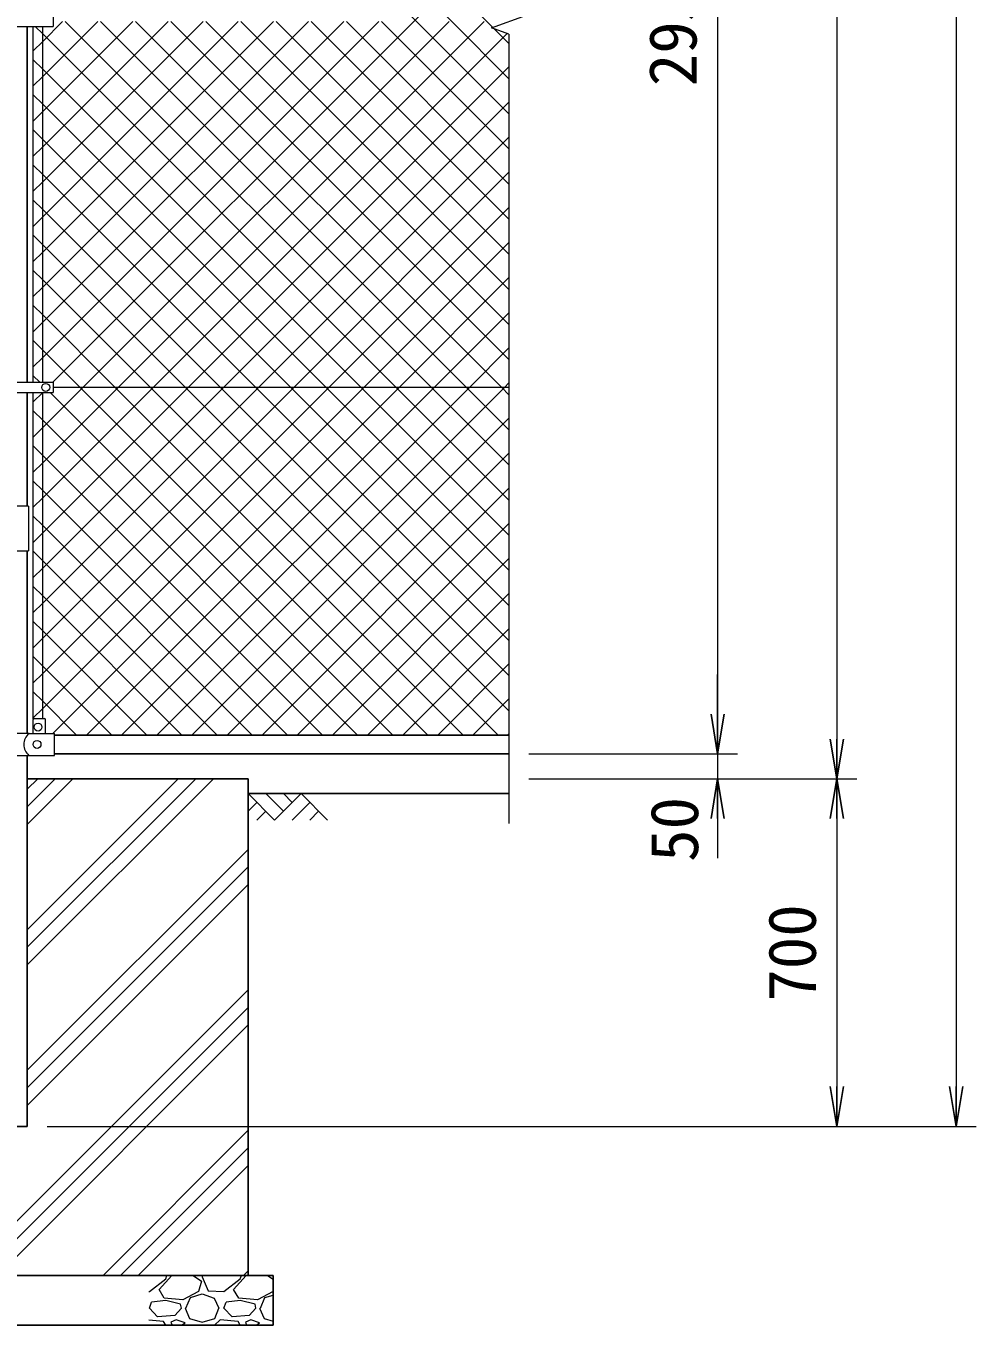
# Model space of a CAD drawing. Units: millimetres, scale not verified. Extents: x -8400 to 8400, y -5940 to 5940.
# Drawn here: x -4366 to -2454, y -3810 to -1194 of the extents above; entities that cross this region are included whole.
import ezdxf
from ezdxf.enums import TextEntityAlignment as Align

# ---------------------------------------------------------------- set-up
doc = ezdxf.new("R2010")
doc.units = ezdxf.units.MM
doc.header["$LTSCALE"] = 20
for name, color, linetype, lineweight in [('0-0_D-DCR-HCH', 7, 'Continuous', 13), ('0-1_D-STR1', 1, 'Continuous', 25), ('0-2_D-STR4', 7, 'Continuous', 25), ('0-3_D-BGD', 7, 'Continuous', 25), ('0-5_D-STR-DIM', 7, 'Continuous', 13), ('0-8_D-STR3', 3, 'Continuous', 13), ('0-B_D-STR2', 7, 'Continuous', 13)]:
    doc.layers.add(name, color=color, linetype=linetype, lineweight=lineweight)
doc.layers.add('0-6_0', color=7, linetype='Continuous')
doc.styles.add('ＭＳ ゴシック', font='')
doc.styles.get('ＭＳ ゴシック').set_extended_font_data('MS Gothic')

# ---------------------------------------------------------------- blocks, each defined once
blk = doc.blocks.new('_Open')
at = {"layer": '0-6_0'}
blk.add_line((-20, 3.333), (0, 0), dxfattribs=at)
blk.add_lwpolyline([(-20, -3.333), (0, 0), (-20, 0)], dxfattribs=at)

msp = doc.modelspace()

# ---------------------------------------------------------------- linework, layer by layer
at = {"layer": '0-0_D-DCR-HCH'}
for p, q in [((-4363.81, -2801.95), (-4271.86, -2710)), ((-4363.81, -3084.79), (-3989.02, -2710)), ((-4363.81, -2766.6), (-4307.22, -2710)), ((-4363.81, -3049.44), (-4024.38, -2710)), ((-4363.81, -2731.24), (-4342.57, -2710)), ((-4363.81, -3014.08), (-4059.73, -2710)), ((-3865.85, -2793.21), (-3919.06, -2740)), ((-3848.11, -2775.47), (-3883.59, -2740)), ((-3812.64, -2740), (-3865.85, -2793.21)), ((-3830.28, -2757.83), (-3848.11, -2740)), ((-3812.64, -2740), (-3759.43, -2793.21)), ((-3901.33, -2757.74), (-3919.06, -2775.39)), ((-3794.9, -2757.74), (-3830.54, -2793.21)), ((-3883.59, -2775.47), (-3901.41, -2793.21)), ((-3777.17, -2775.47), (-3794.98, -2793.21)), ((-4363.81, -3296.93), (-3919.06, -2852.18)), ((-4363.81, -3332.28), (-3919.06, -2887.53)), ((-4363.81, -3367.64), (-3919.06, -2922.89)), ((-4494.05, -3710), (-3919.06, -3135.02)), ((-4458.69, -3710), (-3919.06, -3170.37)), ((-4423.33, -3710), (-3919.06, -3205.73)), ((-4211.2, -3710), (-3919.06, -3417.86)), ((-4175.85, -3710), (-3919.06, -3453.22)), ((-4140.49, -3710), (-3919.06, -3488.57)), ((-4098.41, -3738.24), (-4072.99, -3710)), ((-4084.91, -3717.24), (-4082.59, -3710)), ((-4029.87, -3710), (-4012.91, -3721.74)), ((-4011.28, -3710), (-4011.41, -3712.74)), ((-4011.41, -3712.74), (-3999.41, -3741.24)), ((-3948.41, -3738.24), (-3922.99, -3710)), ((-3934.91, -3717.24), (-3932.59, -3710)), ((-3928.36, -3710), (-3919.06, -3700.7)), ((-3879.87, -3710), (-3869.06, -3717.48)), ((-4117.91, -3742.74), (-4084.91, -3717.24)), ((-4087.91, -3756.24), (-4098.41, -3738.24)), ((-4012.91, -3721.74), (-4018.91, -3742.74)), ((-3967.91, -3742.74), (-3934.91, -3717.24)), ((-3937.91, -3756.24), (-3948.41, -3738.24)), ((-4119.06, -3742.69), (-4117.91, -3742.74)), ((-4117.91, -3775.74), (-4113.41, -3763.74)), ((-4084.91, -3760.74), (-4113.41, -3763.74)), ((-4050.41, -3759.24), (-4087.91, -3756.24)), ((-4054.91, -3768.24), (-4084.91, -3760.74)), ((-4018.91, -3742.74), (-4050.41, -3759.24)), ((-4044.41, -3775.74), (-4035.41, -3754.74)), ((-4035.41, -3754.74), (-4011.41, -3747.24)), ((-4011.41, -3747.24), (-3987.41, -3756.24)), ((-3999.41, -3741.24), (-3967.91, -3742.74)), ((-3987.41, -3756.24), (-3978.41, -3775.74)), ((-3967.91, -3775.74), (-3963.41, -3763.74)), ((-3934.91, -3760.74), (-3963.41, -3763.74)), ((-3900.41, -3759.24), (-3937.91, -3756.24)), ((-3904.91, -3768.24), (-3934.91, -3760.74)), ((-3869.06, -3742.82), (-3900.41, -3759.24)), ((-3894.41, -3775.74), (-3885.41, -3754.74)), ((-3885.41, -3754.74), (-3869.06, -3749.64)), ((-4101.41, -3793.74), (-4117.91, -3775.74)), ((-4066.91, -3790.74), (-4101.41, -3793.74)), ((-4053.41, -3775.74), (-4066.91, -3790.74)), ((-4053.41, -3775.74), (-4054.91, -3768.24)), ((-4045.91, -3775.74), (-4036.91, -3796.74)), ((-3985.91, -3796.74), (-3978.41, -3775.74)), ((-3951.41, -3793.74), (-3967.91, -3775.74)), ((-3916.91, -3790.74), (-3951.41, -3793.74)), ((-3903.41, -3775.74), (-3916.91, -3790.74)), ((-3903.41, -3775.74), (-3904.91, -3768.24)), ((-3895.91, -3775.74), (-3886.91, -3796.74)), ((-4089.41, -3802.74), (-4119.06, -3800.27)), ((-4084.98, -3810), (-4089.41, -3802.74)), ((-4063.91, -3799.74), (-4074.41, -3804.24)), ((-4074.41, -3804.24), (-4072.11, -3810)), ((-4045.91, -3805.74), (-4063.91, -3799.74)), ((-4053, -3810), (-4045.91, -3805.74)), ((-4036.91, -3796.74), (-4011.41, -3804.24)), ((-4011.41, -3804.24), (-3985.91, -3796.74)), ((-3975.41, -3799.74), (-3986.64, -3810)), ((-3939.41, -3802.74), (-3975.41, -3799.74)), ((-3934.98, -3810), (-3939.41, -3802.74)), ((-3913.91, -3799.74), (-3924.41, -3804.24)), ((-3924.41, -3804.24), (-3922.11, -3810)), ((-3895.91, -3805.74), (-3913.91, -3799.74)), ((-3903, -3810), (-3895.91, -3805.74)), ((-3886.91, -3796.74), (-3869.06, -3801.99))]:
    msp.add_line(p, q, dxfattribs=at)
at = {"layer": '0-1_D-STR1'}
for p, q in [((-4363.81, -1911.7), (-4363.81, -1195.3)), ((-4363.81, -2161.3), (-4363.81, -1932.3)), ((-4363.81, -2618.4), (-4363.81, -2251.3)), ((-4309.06, -2621.9), (-3394.06, -2621.9)), ((-4363.81, -3410), (-4363.81, -2663.4)), ((-4309.06, -2660), (-3394.06, -2660))]:
    msp.add_line(p, q, dxfattribs=at)
msp.add_lwpolyline([(-4363.81, -3410), (-4424.31, -3410), (-4424.31, -2663.4)], dxfattribs=at)
at = {"layer": '0-2_D-STR4'}
for p, q in [((-3919.06, -2710), (-4363.81, -2710)), ((-3919.06, -3710), (-3919.06, -2710)), ((-4919.06, -3710), (-3869.06, -3710)), ((-3869.06, -3710), (-3869.06, -3810)), ((-4919.06, -3810), (-3869.06, -3810))]:
    msp.add_line(p, q, dxfattribs=at)
at = {"layer": '0-3_D-BGD'}
msp.add_line((-3394.06, -2740), (-3919.06, -2740), dxfattribs=at)
at = {"layer": '0-5_D-STR-DIM'}
for p, q in [((-2734.06, 3170), (-2734.06, -2630)), ((-2494.06, 3170), (-2494.06, -3330)), ((-2974.06, 210), (-2974.06, -2580)), ((-3429.3, -1197.83), (-3358.83, -1172.17)), ((-3394.06, -1210.65), (-3429.3, -1197.83)), ((-3394.06, -1210.65), (-3394.06, -2800)), ((-2974.06, -2580), (-2974.06, -2500)), ((-3354.06, -2660), (-2934.06, -2660)), ((-3354.06, -2660), (-2934.06, -2660)), ((-2974.06, -2660), (-2974.06, -2710)), ((-3354.06, -2710), (-2934.06, -2710)), ((-3354.06, -2710), (-2694.06, -2710)), ((-3354.06, -2710), (-2694.06, -2710)), ((-2974.06, -2790), (-2974.06, -2870)), ((-2734.06, -2790), (-2734.06, -3330)), ((-4323.81, -3410), (-2454.06, -3410)), ((-4323.81, -3410), (-2694.06, -3410))]:
    msp.add_line(p, q, dxfattribs=at)
at = {"layer": '0-8_D-STR3'}
for p, q in [((-4311.56, -1174.7), (-4311.56, -1195.3)), ((-4476.56, -1195.3), (-4311.56, -1195.3)), ((-4351.56, -1911.7), (-4351.56, -1195.3)), ((-4332.56, -1911.7), (-4332.56, -1195.3)), ((-4476.56, -1911.7), (-4311.56, -1911.7)), ((-4476.56, -1932.3), (-4311.56, -1932.3)), ((-4351.56, -2589.58), (-4351.56, -1932.3)), ((-4332.56, -2588.9), (-4332.56, -1932.3)), ((-4311.56, -1911.7), (-4311.56, -1932.3)), ((-3394.06, -1922), (-4311.56, -1922)), ((-4361.51, -2161.3), (-4436.56, -2161.3)), ((-4361.51, -2161.3), (-4361.51, -2251.3)), ((-4436.56, -2251.3), (-4361.51, -2251.3)), ((-4350.06, -2588.9), (-4329.06, -2588.9)), ((-4352.06, -2618.9), (-4352.06, -2590.9)), ((-4327.06, -2618.9), (-4327.06, -2590.9)), ((-4427.86, -2618.4), (-4360.26, -2618.4)), ((-4360.26, -2618.4), (-4359.26, -2618.9)), ((-4360.26, -2618.9), (-4309.06, -2618.9)), ((-4309.06, -2662.9), (-4309.06, -2618.9)), ((-4360.26, -2662.9), (-4309.06, -2662.9))]:
    msp.add_line(p, q, dxfattribs=at)
msp.add_lwpolyline([(-4427.86, -2663.4), (-4360.26, -2663.4), (-4359.26, -2662.9)], dxfattribs=at)
for centre in [(-4326.56, -1922), (-4342.06, -2605.9), (-4344.06, -2640.9)]:
    msp.add_circle(centre, 8, dxfattribs=at)
for centre, radius, start, end in [((-4350.06, -2590.9), 2, 90, 180), ((-4329.06, -2590.9), 2, 0, 90), ((-4341.68, -2640.9), 28.8, 130.19176, 229.80824)]:
    msp.add_arc(centre, radius, start, end, dxfattribs=at)
at = {"layer": '0-B_D-STR2'}
for p, q in [((-4332.56, -1225.12), (-4292.44, -1185)), ((-4332.56, -1295.83), (-4221.73, -1185)), ((-4332.56, -1366.55), (-4151.02, -1185)), ((-4332.56, -1437.26), (-4080.31, -1185)), ((-4332.56, -1507.97), (-4009.6, -1185)), ((-4332.56, -1578.68), (-3938.89, -1185)), ((-4332.56, -1649.39), (-3868.18, -1185)), ((-4332.56, -1720.1), (-3797.47, -1185)), ((-4332.56, -1790.81), (-3726.75, -1185)), ((-4332.56, -1861.52), (-3656.04, -1185)), ((-3550.14, -1922), (-4287.14, -1185)), ((-4251.62, -1922), (-3514.62, -1185)), ((-3479.43, -1922), (-4216.43, -1185)), ((-4180.91, -1922), (-3443.91, -1185)), ((-3408.72, -1922), (-4145.72, -1185)), ((-3394.06, -1865.94), (-4075.01, -1185)), ((-3394.06, -1795.23), (-4004.29, -1185)), ((-3394.06, -1724.52), (-3933.58, -1185)), ((-3394.06, -1653.81), (-3862.87, -1185)), ((-3394.06, -1583.1), (-3792.16, -1185)), ((-3394.06, -1512.39), (-3721.45, -1185)), ((-3394.06, -1441.68), (-3650.74, -1185)), ((-3394.06, -1229.55), (-3423.77, -1199.84)), ((-4351.56, -1244.12), (-4332.56, -1225.12)), ((-4332.56, -1281), (-4351.56, -1262)), ((-3691.56, -1922), (-4332.56, -1281)), ((-4039.49, -1922), (-3394.06, -1276.57)), ((-4351.56, -1314.83), (-4332.56, -1295.83)), ((-4332.56, -1351.71), (-4351.56, -1332.71)), ((-3762.27, -1922), (-4332.56, -1351.71)), ((-3968.78, -1922), (-3394.06, -1347.28)), ((-4351.56, -1385.55), (-4332.56, -1366.55)), ((-4332.56, -1422.42), (-4351.56, -1403.42)), ((-4351.56, -1456.26), (-4332.56, -1437.26)), ((-3832.98, -1922), (-4332.56, -1422.42)), ((-3898.07, -1922), (-3394.06, -1417.99)), ((-4332.56, -1493.13), (-4351.56, -1474.13)), ((-3827.36, -1922), (-3394.06, -1488.71)), ((-4351.56, -1526.97), (-4332.56, -1507.97)), ((-3903.69, -1922), (-4332.56, -1493.13)), ((-4332.56, -1563.84), (-4351.56, -1544.84)), ((-3974.4, -1922), (-4332.56, -1563.84)), ((-3756.65, -1922), (-3394.06, -1559.42)), ((-4351.56, -1597.68), (-4332.56, -1578.68)), ((-4332.56, -1634.55), (-4351.56, -1615.55)), ((-4045.11, -1922), (-4332.56, -1634.55)), ((-3685.94, -1922), (-3394.06, -1630.13)), ((-4351.56, -1668.39), (-4332.56, -1649.39)), ((-4332.56, -1705.26), (-4351.56, -1686.26)), ((-4351.56, -1739.1), (-4332.56, -1720.1)), ((-4115.82, -1922), (-4332.56, -1705.26)), ((-4332.56, -1775.97), (-4351.56, -1756.97)), ((-4186.53, -1922), (-4332.56, -1775.97)), ((-3544.52, -1922), (-3394.06, -1771.55)), ((-4351.56, -1809.81), (-4332.56, -1790.81)), ((-4332.56, -1846.68), (-4351.56, -1827.68)), ((-4257.24, -1922), (-4332.56, -1846.68)), ((-3473.8, -1922), (-3394.06, -1842.26)), ((-4351.56, -1880.52), (-4332.56, -1861.52)), ((-4338.25, -1911.7), (-4351.56, -1898.39)), ((-4351.56, -1951.23), (-4332.63, -1932.3)), ((-4332.56, -2002.94), (-4251.62, -1922)), ((-4332.56, -2073.65), (-4180.91, -1922)), ((-4332.56, -2215.07), (-4039.49, -1922)), ((-4332.56, -2285.78), (-3968.78, -1922)), ((-4332.56, -2356.49), (-3898.07, -1922)), ((-4332.56, -2427.21), (-3827.36, -1922)), ((-4332.56, -2497.92), (-3756.65, -1922)), ((-4332.56, -2568.63), (-3685.94, -1922)), ((-3628.05, -2621.9), (-4317.65, -1932.3)), ((-3557.34, -2621.9), (-4257.24, -1922)), ((-4244.42, -2621.9), (-3544.52, -1922)), ((-3486.63, -2621.9), (-4186.53, -1922)), ((-4173.7, -2621.9), (-3473.8, -1922)), ((-3415.92, -2621.9), (-4115.82, -1922)), ((-4102.99, -2621.9), (-3403.09, -1922)), ((-3394.06, -2573.05), (-4045.11, -1922)), ((-3394.06, -2502.34), (-3974.4, -1922)), ((-3394.06, -2431.63), (-3903.69, -1922)), ((-3394.06, -2360.92), (-3832.98, -1922)), ((-3394.06, -2290.21), (-3762.27, -1922)), ((-3394.06, -2219.5), (-3691.56, -1922)), ((-3394.06, -2078.07), (-3550.14, -1922)), ((-3394.06, -2007.36), (-3479.43, -1922)), ((-3394.06, -1936.65), (-3408.72, -1922)), ((-3403.09, -1922), (-3394.06, -1912.97)), ((-4332.56, -1988.1), (-4351.56, -1969.1)), ((-4032.28, -2621.9), (-3394.06, -1983.68)), ((-4351.56, -2021.94), (-4332.56, -2002.94)), ((-3698.77, -2621.9), (-4332.56, -1988.1)), ((-4332.56, -2058.81), (-4351.56, -2039.81)), ((-3769.48, -2621.9), (-4332.56, -2058.81)), ((-3961.57, -2621.9), (-3394.06, -2054.39)), ((-4351.56, -2092.65), (-4332.56, -2073.65)), ((-4332.56, -2129.52), (-4351.56, -2110.52)), ((-3840.19, -2621.9), (-4332.56, -2129.52)), ((-3890.86, -2621.9), (-3394.06, -2125.1)), ((-4332.56, -2200.23), (-4351.56, -2181.23)), ((-3820.15, -2621.9), (-3394.06, -2195.81)), ((-4351.56, -2234.07), (-4332.56, -2215.07)), ((-3910.9, -2621.9), (-4332.56, -2200.23)), ((-4332.56, -2270.94), (-4351.56, -2251.94)), ((-3981.61, -2621.9), (-4332.56, -2270.94)), ((-3749.44, -2621.9), (-3394.06, -2266.52)), ((-4351.56, -2304.78), (-4332.56, -2285.78)), ((-4332.56, -2341.66), (-4351.56, -2322.66)), ((-4052.32, -2621.9), (-4332.56, -2341.66)), ((-3678.73, -2621.9), (-3394.06, -2337.23)), ((-4351.56, -2375.49), (-4332.56, -2356.49)), ((-4332.56, -2412.37), (-4351.56, -2393.37)), ((-4351.56, -2446.21), (-4332.56, -2427.21)), ((-4123.03, -2621.9), (-4332.56, -2412.37)), ((-3608.02, -2621.9), (-3394.06, -2407.94)), ((-4332.56, -2483.08), (-4351.56, -2464.08)), ((-4193.74, -2621.9), (-4332.56, -2483.08)), ((-3537.31, -2621.9), (-3394.06, -2478.66)), ((-4351.56, -2516.92), (-4332.56, -2497.92)), ((-4332.56, -2553.79), (-4351.56, -2534.79)), ((-4264.45, -2621.9), (-4332.56, -2553.79)), ((-3466.6, -2621.9), (-3394.06, -2549.37)), ((-4351.56, -2587.63), (-4332.56, -2568.63)), ((-3395.89, -2621.9), (-3394.06, -2620.08))]:
    msp.add_line(p, q, dxfattribs=at)
for points in [[(-3426.72, -1196.89), (-3438.61, -1185), (-4175.61, -448), (-4332.56, -291.05), (-4351.56, -272.05)], [(-3394.06, -1300.26), (-3509.32, -1185), (-4246.32, -448), (-4332.56, -361.76), (-4351.56, -342.76)], [(-3394.06, -1370.97), (-3580.03, -1185), (-4311.56, -453.47)], [(-4312.03, -1911.7), (-3585.33, -1185), (-3394.06, -993.73)], [(-3394.06, -2148.78), (-3620.85, -1922), (-4332.56, -1210.28), (-4347.55, -1195.3)], [(-4351.56, -2163.36), (-4332.56, -2144.36), (-4110.2, -1922), (-3397.57, -1209.37)], [(-4312.13, -2618.9), (-3615.23, -1922), (-3394.06, -1700.84)]]:
    msp.add_lwpolyline(points, dxfattribs=at)

# ---------------------------------------------------------------- block references
at = {"layer": '0-5_D-STR-DIM', "xscale": 4, "yscale": 4}
for p, rotation in [((-2974.06, -2660), 270), ((-2974.06, -2660), 270), ((-2734.06, -2710), 270), ((-2974.06, -2710), 90), ((-2734.06, -2710), 90), ((-2734.06, -3410), 270), ((-2494.06, -3410), 270)]:
    msp.add_blockref('_Open', p, dxfattribs=dict(at, rotation=rotation))

# ---------------------------------------------------------------- texts
at = {"layer": '0-5_D-STR-DIM', "style": 'ＭＳ ゴシック'}
for s, p in [('2950', (-2987.56, -1315.5)), ('50', (-2984.55, -2877.49)), ('700', (-2747.56, -3159))]:
    msp.add_text(s, height=96.19, rotation=90, dxfattribs=at).set_placement(p, align=Align.BOTTOM_LEFT)

doc.saveas('drawing.dxf')
